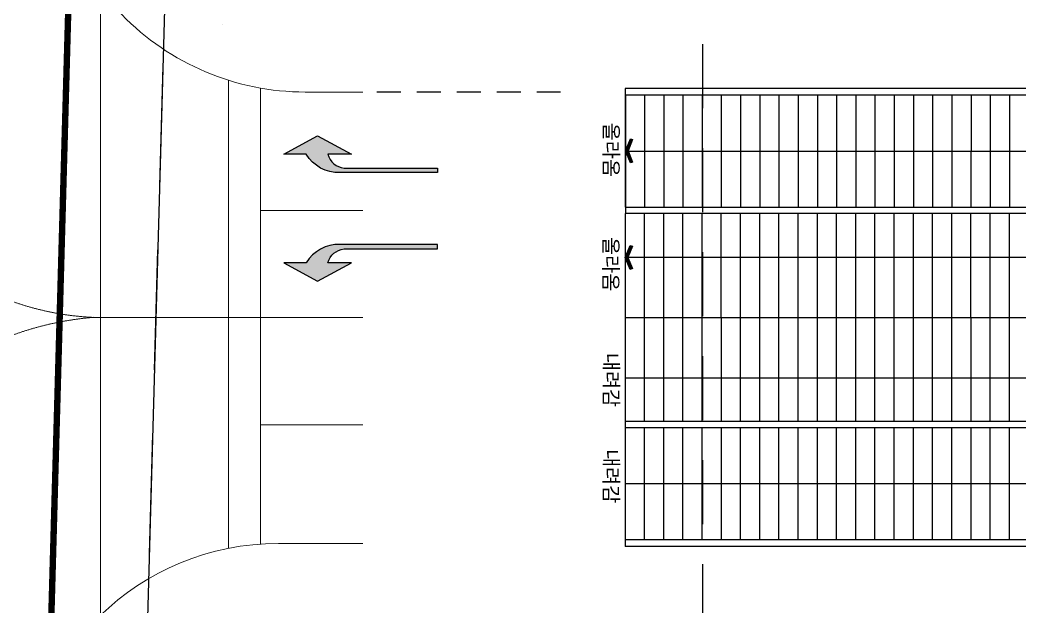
# Model space of a CAD drawing. Header units: millimetres. Extents: x 75184266 to 76346726, y -35850126 to -33679385.
# Drawn here: x 75292167 to 75323407, y -34941699 to -34923362 of the extents above; entities that cross this region are included whole.
import ezdxf
from ezdxf.enums import TextEntityAlignment as Align
from ezdxf.xclip import XClip

# ---------------------------------------------------------------- set-up
doc = ezdxf.new("R2010")
doc.units = ezdxf.units.MM
doc.header["$LTSCALE"] = 50
doc.header["$MEASUREMENT"] = 0
doc.header["$XCLIPFRAME"] = 2
for name, pattern in [('PHANTOM2', [1.25, 0.625, -0.125, 0.125, -0.125, 0.125, -0.125]), ('XR-B1$0$XR-지하3층$0$HID1', [2.3, 1.5, -0.8]), ('XR-B1$0$XR-지하3층$0$PHANTOM2', [1.25, 0.625, -0.125, 0.125, -0.125, 0.125, -0.125]), ('XR-지하3층$0$ANYANG1', [11.5, 6, -1, 1, -1.5, 1, -1]), ('XR-지하3층$0$H', [1.3, 0.8, -0.5]), ('XR-지하3층$0$HD', [2.5, 1.5, -1]), ('XR-지하3층$0$HID1', [2.3, 1.5, -0.8]), ('XR-지하3층$0$L2-2', [2.5, 1, -1.5]), ('XR-지하3층$0$PHANTOM2', [1.25, 0.625, -0.125, 0.125, -0.125, 0.125, -0.125])]:
    doc.linetypes.add(name, pattern=pattern)
doc.layers.get('0').update_dxf_attribs({"linetype": 'CONTINUOUS'})
for name, color, linetype in [('XR-B1$0$XR-지하3층$0$-L-land1', 6, 'CONTINUOUS'), ('XR-지하3층$0$-L-land1', 6, 'CONTINUOUS'), ('XR-지하3층$0$-노면표시', 1, 'CONTINUOUS')]:
    doc.layers.add(name, color=color, linetype=linetype)
for name, color, linetype, plot in [('XR-B1$0$XR-지하3층$0$DEFPOINT', 142, 'CONTINUOUS', False), ('XR-지하3층$0$DEFPOINT', 142, 'CONTINUOUS', False), ('건축', 8, 'CONTINUOUS', False)]:
    doc.layers.add(name, color=color, linetype=linetype, plot=plot)
for name, color, linetype, lineweight in [('XR-지하3층$0$$-길가장자리선', 7, 'CONTINUOUS', 0), ('XR-지하3층$0$$-중앙선', 7, 'CONTINUOUS', 0), ('XR-지하3층$0$$-차로분리', 7, 'CONTINUOUS', 0), ('XR-지하3층$0$0변경도로', 7, 'CONTINUOUS', 0)]:
    doc.layers.add(name, color=color, linetype=linetype, lineweight=lineweight)
doc.styles.add('XR-지하3층$0$유형1', font='')
doc.styles.get('XR-지하3층$0$유형1').set_extended_font_data('Malgun Gothic')

# ---------------------------------------------------------------- blocks, each defined once
blk = doc.blocks.new('XR-지하3층$0$ARROWX')
blk.add_lwpolyline([(-0.1999999999999993, -0.5), (-0.2928476690885251, -0.4628609323645893), (-0.1077032961426889, 0), (-0.2928476690885251, 0.4628609323645902), (-0.1999999999999993, 0.5), (9e-16, 0)], close=True)
for points in [[(-0.1999999999999993, 0.5), (-0.2928476690885251, 0.4628609323645902), (9e-16, 0), (-0.1077032961426889, 0)], [(9e-16, 0), (-0.1077032961426889, 0), (-0.1999999999999993, -0.5), (-0.2928476690885251, -0.4628609323645893)]]:
    blk.add_solid(points)
blk = doc.blocks.new('11111111')
at = {"layer": 'XR-B1$0$XR-지하3층$0$-L-land1', "color": 1, "linetype": 'XR-B1$0$XR-지하3층$0$PHANTOM2', "ltscale": 200, "true_color": 0xfb0404}
blk.add_lwpolyline([(77063561.88701761, -34333154.74310458), (77066586.912262, -34318154.71196312), (77066648.8733186, -34281009.31064907), (77069707.25992092, -34246009.27940077), (77069739.14662687, -34226893.53899501), (76980173.06058429, -34220244.05938804), (76854435.09474434, -34210909.1417132, -0.1151175517204741), (76806436.81857689, -34235823.70612603), (76800087.87281223, -34243549.68669841), (76796570.68292674, -34369509.72894417), (76803542.41830711, -34376678.78007863), (76934489.10874943, -34376677.43207789), (76959481.1305543, -34372677.17480049), (76989487.46666668, -34372676.86590682), (77004494.21153201, -34373676.7114222), (77052896.58925536, -34373675.43290749), (77063511.97362089, -34363077.62111759)], format="xyb", close=True, dxfattribs=at)
at = {"layer": 'XR-B1$0$XR-지하3층$0$DEFPOINT', "linetype": 'XR-B1$0$XR-지하3층$0$HID1', "ltscale": 50}
blk.add_lwpolyline([(77060562.3865408, -34332852.77893608), (77063587.4117851, -34317852.74779464), (77063649.0915344, -34280875.98906161), (77066707.47813912, -34245875.95778588), (77066734.49651918, -34229678.72687613), (76979950.948726, -34223235.82580981), (76855437.50763507, -34213991.81812898, -0.1104858335409522), (76808134.72725885, -34238482.72611994), (76803058.02412622, -34244660.52495894), (76799604.8857856, -34368326.70888389), (76804809.63777566, -34373678.76703338), (76934250.5197285, -34373677.43453383), (76959242.54153334, -34369677.17725643), (76989587.28019096, -34369676.86487915), (77004594.00090301, -34370676.70878529), (77051655.37123947, -34370675.46569234), (77060514.04813989, -34361831.45333574)], format="xyb", close=True, dxfattribs=at)
blk = doc.blocks.new('XR-지하3층$0$A$C33D12ECD')
at = {"layer": 'XR-지하3층$0$-노면표시'}
h = blk.add_hatch(color=0, dxfattribs=at)
edge = h.paths.add_edge_path()
edge.add_line((-2.087945177e-07, -6.79865479e-08), (-2.09260179e-07, 3.803094377566593))
edge.add_arc((1.502735466064706, 3.846708279363833), 1.503368445300125, 121.34045414731781, 181.662428903417, ccw=False)
edge.add_line((0.7208000427890511, 5.130722950678316), (0.7208000427890511, 5.999999932013452))
edge.add_line((0.7208000427890511, 5.999999932013452), (1.44080004276111, 4.67999993203557))
edge.add_line((1.44080004276111, 4.67999993203557), (0.7208000427890511, 3.359999931999481))
edge.add_line((0.7208000427890511, 3.359999931999481), (0.7208000427890511, 4.279563535179477))
edge.add_arc((0.8942707063816375, 3.583830494942941), 0.7170331473537509, 104.0003825609217, 174.9691937768473)
edge.add_line((0.1799997907910438, 3.646708102605771), (0.1799997912567051, -6.792834028601646e-08))
edge.add_line((0.1799997912567051, -6.79283403e-08), (-2.087945177031703e-07, -6.79865479e-08))
at = {"layer": 'XR-지하3층$0$-노면표시', "color": 0}
blk.add_lwpolyline([(-2.087945177e-07, -6.79865479e-08), (-2.09260179e-07, 3.803094377566593, -0.2694555061927728), (0.7208000427890511, 5.130722950678316), (0.7208000427890511, 5.999999932013452), (1.44080004276111, 4.67999993203557), (0.7208000427890511, 3.359999931999481), (0.7208000427890511, 4.279563535179477, 0.319952499279147), (0.1799997907910438, 3.646708102605771), (0.1799997912567051, -6.79283403e-08)], format="xyb", close=True, dxfattribs=at)
blk = doc.blocks.new('XR-지하3층$0$A$C723B38EE')
at = {"layer": 'XR-지하3층$0$$-길가장자리선', "color": 8}
for p, q in [((187.0022822338651, 262.1443628889974), (185.203948462411, 262.1443628889974)), ((184.3647361804178, 248.0443191265222), (187.0022822338651, 248.0443191265222))]:
    blk.add_line(p, q, dxfattribs=at)
for centre, radius, start, end in [((185.2039484624256, 270.1443628889974), 8, 178.4005141282879, 270), ((184.3647361804178, 240.0443191265221), 8.000000000005475, 90, 178.4014941864779)]:
    blk.add_arc(centre, radius, start, end, dxfattribs=at)
at = {"layer": 'XR-지하3층$0$$-중앙선', "color": 8}
blk.add_lwpolyline([(187.0022822338651, 255.1046347311713), (178.5935507287504, 255.1046347311713)], dxfattribs=at)
at = {"layer": 'XR-지하3층$0$$-차로분리', "color": 8, "linetype": 'XR-지하3층$0$L2-2', "ltscale": 30, "flags": 128}
for points in [[(170.2154991447751, 263.4401705545388, 0.3853734974877132), (178.5942510533932, 255.1024997972781, 33.15928212849435)], [(169.7964999352116, 246.7634185703646, -0.3519548336868403), (178.5942510533932, 255.1067696650644, -33.15928212849435)]]:
    blk.add_lwpolyline(points, format="xyb", dxfattribs=at)
at = {"layer": 'XR-지하3층$0$-L-land1', "color": 1, "linetype": 'XR-지하3층$0$PHANTOM2', "ltscale": 200, "true_color": 0xfb0404}
blk.add_lwpolyline([(442.6997332831525, 226.2024750476776), (445.7247585275326, 241.20250618914), (445.786719584139, 278.3479075031792), (448.8451061864616, 313.347938751489), (448.8769928924156, 332.4636791572484), (359.3109068498307, 339.1131587642158), (233.572941009872, 348.4480764390536, -0.1151175517204741), (185.5746648424247, 323.5335120262316), (179.22571907776, 315.807531453851), (175.7085291922849, 189.8474892080848), (182.6802645726566, 182.6784380736208), (313.6269550149736, 182.6797860743609), (338.6189768198383, 186.680043351771), (368.6253129322285, 186.6803522454356), (383.6320577975566, 185.680506730052), (432.034435520909, 185.6817852447639), (442.6498198864282, 196.2795970346633)], format="xyb", close=True, dxfattribs=at)
at = {"layer": 'XR-지하3층$0$0변경도로', "color": 8, "linetype": 'XR-지하3층$0$L2-2', "ltscale": 2.5}
for p, q in [((178.8089769320795, 245.8004931314063), (178.8089769320795, 265.3376655690008)), ((182.8089769320795, 247.8915870052952), (182.8089769320795, 262.5112697172371)), ((183.8089769320795, 248.0249915078384), (183.808976932065, 262.2669233030974))]:
    blk.add_line(p, q, dxfattribs=at)
at = {"layer": 'XR-지하3층$0$0변경도로', "color": 8, "linetype": 'XR-지하3층$0$L2-2', "ltscale": 2.5, "elevation": -1.330582671e-07}
blk.add_lwpolyline([(187.0022822338651, 258.4443191250321), (183.808976932065, 258.4443191250321)], dxfattribs=at)
blk.add_lwpolyline([(187.0022822338651, 258.4443191250321), (183.808976932065, 258.4443191250321)], dxfattribs=at)
at = {"layer": 'XR-지하3층$0$0변경도로', "color": 8, "linetype": 'XR-지하3층$0$L2-2', "ltscale": 2.5}
blk.add_lwpolyline([(187.0022822338651, 251.7443191257771), (183.8089769320795, 251.7443191257771)], dxfattribs=at)
at = {"layer": 'XR-지하3층$0$DEFPOINT', "linetype": 'XR-지하3층$0$HID1', "ltscale": 50}
blk.add_lwpolyline([(439.700232806339, 226.5044392161726), (442.7252580506318, 241.5044703576132), (442.7869377999448, 278.4812290906484), (445.8453244046539, 313.481260366374), (445.8723427847143, 329.6784912761213), (359.0887949915341, 336.1213923424511), (234.5753539006109, 345.3654000232709, -0.1104858335409522), (187.2725735243875, 320.8744920323152), (182.1958703917626, 314.696693193313), (178.7427320511342, 191.0305092683629), (183.9474840412004, 185.6784511188816), (313.3883659940329, 185.6797836184196), (338.3803877988685, 189.6800408958297), (368.7251264564984, 189.6803532730992), (383.731847168543, 188.6805093669682), (430.7932175050082, 188.68175245991), (439.651894405426, 197.5257648165134)], format="xyb", close=True, dxfattribs=at)
at = {"layer": 'XR-지하3층$0$-노면표시', "color": 8}
for p, xscale, yscale, zscale, rotation in [((189.333008325033, 259.6259827785179), 0.7999904672359768, 0.7999904672359768, 0.7999904672359768, 90.00120811527698), ((189.3330555745487, 257.3850903468192), -0.7999904672359742, 0.7999904672359742, 0.7999904672359744, 90.00120805578426)]:
    blk.add_blockref('XR-지하3층$0$A$C33D12ECD', p, dxfattribs=dict(at, xscale=xscale, yscale=yscale, zscale=zscale, rotation=rotation))

msp = doc.modelspace()

# ---------------------------------------------------------------- linework, layer by layer
at = {"layer": '건축', "linetype": 'XR-지하3층$0$H', "ltscale": 50}
msp.add_line((75313487.08850771, -34914361.79441633, -1.1303977034e-05), (75313487.08850774, -34942805.4103135, -1.1303977034e-05), dxfattribs=at)
at = {"layer": '건축', "ltscale": 0.5}
for p, q in [((75298484.35966344, -34923509.79954855), (75298484.35966344, -34923509.79954855)), ((75327181.50242276, -34925505.41031349, 0.001059436770876), (75311076.40120707, -34925505.41031351, 1.077123655e-07)), ((75311084.8530957, -34925698.7418877, -0.0001330571786309), (75311084.8530957, -34925498.82941049, -0.0001329507876894)), ((75327181.50242276, -34925705.41031349, 1.926784791e-07), (75311076.38110852, -34925705.4103135, 1.063909415e-07)), ((75311084.8530957, -34925698.7418877, -0.0001330571786309), (75311084.50137097, -34929198.7418877, -0.000133057200861)), ((75311084.72342236, -34929198.82941145, -0.0001330571786309), (75311084.72342236, -34929398.8294105, -0.0001330571786309)), ((75311076.24403752, -34929405.32276027, 1.0884647e-09), (75311075.59083346, -34935905.33283694, 1.0471802e-09)), ((75331170.2365578, -34929405.41031352), (75311076.00928524, -34929405.41031352)), ((75331135.78464223, -34930780.04540414), (75311076.1059341, -34930779.58503909, 1.4176951e-09)), ((75311075.91738501, -34932655.83026252, 1.0678192e-09), (75331181.20574404, -34932657.85069887)), ((75331132.4702978, -34934554.82955137), (75311075.72659464, -34934554.3779764, 1.2803148e-09)), ((75311075.56068562, -34936105.32276032), (75311075.20896088, -34939605.32276031)), ((75331169.64365038, -34935905.4103135), (75311076.251444, -34935905.4103135)), ((75311076.251444, -34935905.4103135), (75311076.251444, -34936105.41031352)), ((75331149.53648195, -34936105.41031352), (75311076.251444, -34936105.41031352)), ((75330488.08512814, -34937855.43019477, -1.9524628e-09), (75311075.38480541, -34937855.50025842, -1.4600656e-09)), ((75327180.90951534, -34939605.4103135, 1.411646862e-07), (75311076.25144398, -34939605.4103135, 1.064346583e-07)), ((75311076.25144398, -34939605.4103135, 1.064346583e-07), (75311076.25144398, -34939805.4103135, 1.064346583e-07)), ((75327180.90951534, -34939805.4103135, 0.0037934067148507), (75311076.25144398, -34939805.4103135, 1.064346583e-07))]:
    msp.add_line(p, q, dxfattribs=at)
at = {"layer": '건축', "linetype": 'XR-지하3층$0$HD', "ltscale": 10}
msp.add_line((75303314.34499383, -34925605.39568035, 1.063273445e-07), (75309053.49105747, -34925605.40649925, 1.063743659e-07), dxfattribs=at)
at = {"layer": '건축', "ltscale": 1000}
for p, q in [((75311076.38111733, -34925705.32279071), (75311076.02939259, -34929205.32279071)), ((75311676.3811143, -34925705.38308639), (75311676.02938958, -34929205.38308639)), ((75312276.3811113, -34925705.44338206), (75312276.02938655, -34929205.44338206)), ((75312876.38110825, -34925705.50367772), (75312876.02938353, -34929205.50367773)), ((75313476.38110523, -34925705.5639734), (75313476.0293805, -34929205.5639734)), ((75314076.3811022, -34925705.62426907), (75314076.02937748, -34929205.62426907)), ((75314676.3810992, -34925705.68456474), (75314676.02937445, -34929205.68456474)), ((75315276.38109615, -34925705.74486041), (75315276.02937143, -34929205.74486043)), ((75315876.38109313, -34925705.80515608), (75315876.0293684, -34929205.80515609)), ((75316476.3810901, -34925705.86545175), (75316476.02936538, -34929205.86545175)), ((75317076.3810871, -34925705.92574743), (75317076.02936235, -34929205.92574743)), ((75317676.38108405, -34925705.9860431), (75317676.02935933, -34929205.9860431)), ((75318276.38108103, -34925706.04633876), (75318276.02935632, -34929206.04633877)), ((75318876.381078, -34925706.10663445), (75318876.02935329, -34929206.10663445)), ((75319476.381075, -34925706.16693011), (75319476.02935025, -34929206.16693011)), ((75320076.38107197, -34925706.22722578), (75320076.02934723, -34929206.22722578)), ((75320676.38106893, -34925706.28752145), (75320676.02934422, -34929206.28752146)), ((75321276.3810659, -34925706.34781713), (75321276.02934119, -34929206.34781713)), ((75321876.3810629, -34925706.40811279), (75321876.02933815, -34929206.4081128)), ((75322476.38105987, -34925706.46840847), (75322476.02933513, -34929206.46840847)), ((75323076.38105683, -34925706.52870414), (75323076.02933212, -34929206.52870414)), ((75311676.68259265, -34935905.33283694), (75311676.02938958, -34929405.33278991)), ((75312276.6825957, -34935905.33283694), (75312276.02939273, -34929405.33392099)), ((75312876.68259875, -34935905.33283694), (75312876.0293959, -34929405.33505207)), ((75313476.68260176, -34935905.33283694), (75313476.02939898, -34929405.33618316)), ((75314076.68260477, -34935905.33283694), (75314076.02940214, -34929405.33731426)), ((75314676.68260784, -34935905.33283694), (75314676.02940533, -34929405.33844534)), ((75315276.68261085, -34935905.33283694), (75315276.02940837, -34929405.33957642)), ((75315876.68261388, -34935905.33283694), (75315876.02941158, -34929405.34070751)), ((75316476.68261692, -34935905.33283694), (75316476.02941471, -34929405.34183861)), ((75317076.68261991, -34935905.33283694), (75317076.02941781, -34929405.34296969)), ((75317676.68262297, -34935905.33283694), (75317676.029421, -34929405.34410078)), ((75318276.68262604, -34935905.33283694), (75318276.02942424, -34929405.34523186)), ((75318876.68262903, -34935905.33283694), (75318876.0294273, -34929405.34636296)), ((75319476.68263213, -34935905.33283694), (75319476.02943052, -34929405.34749405)), ((75320076.68263511, -34935905.33283694), (75320076.02943362, -34929405.34862514)), ((75320676.68263815, -34935905.33283694), (75320676.02943678, -34929405.34975623)), ((75321276.6826412, -34935905.33283694), (75321276.0294399, -34929405.35088732)), ((75321876.6826442, -34935905.33283694), (75321876.02944306, -34929405.3520184)), ((75322476.68264723, -34935905.33283694), (75322476.02944618, -34929405.35314949)), ((75323076.68265025, -34935905.33283694), (75323076.02944933, -34929405.35428058)), ((75311677.06446521, -34939605.32276031, -1.0020848e-09), (75311676.7127405, -34936105.32276032, -1.0243149e-09)), ((75312277.0644683, -34939605.32276031), (75312276.71274355, -34936105.32276032, -1.0113145e-09)), ((75312877.06447132, -34939605.32276031), (75312876.7127466, -34936105.32276032)), ((75313477.06447437, -34939605.32276031), (75313476.7127496, -34936105.32276032)), ((75314077.06447735, -34939605.32276031), (75314076.71275263, -34936105.32276032)), ((75314677.06448042, -34939605.32276031), (75314676.71275568, -34936105.32276032)), ((75315277.06448345, -34939605.32276031), (75315276.7127587, -34936105.32276032)), ((75315877.06448647, -34939605.32276031), (75315876.71276172, -34936105.32276032)), ((75316477.06448953, -34939605.32276031), (75316476.71276475, -34936105.32276032)), ((75317077.06449254, -34939605.32276031), (75317076.71276775, -34936105.32276032)), ((75317677.06449558, -34939605.32276031), (75317676.7127708, -34936105.32276032)), ((75318277.06449862, -34939605.32276031), (75318276.71277387, -34936105.32276032)), ((75318877.0645016, -34939605.32276031), (75318876.71277685, -34936105.32276032)), ((75319477.06450468, -34939605.32276031), (75319476.71277995, -34936105.32276032)), ((75320077.0645077, -34939605.32276031), (75320076.71278293, -34936105.32276032)), ((75320677.06451073, -34939605.32276031), (75320676.71278599, -34936105.32276032)), ((75321277.06451377, -34939605.32276031), (75321276.712789, -34936105.32276032)), ((75321877.06451674, -34939605.32276031), (75321876.71279202, -34936105.32276032)), ((75322477.06451981, -34939605.32276031), (75322476.71279506, -34936105.32276032)), ((75323077.06452283, -34939605.32276031), (75323076.71279812, -34936105.32276032))]:
    msp.add_line(p, q, dxfattribs=at)
at = {"layer": '건축', "linetype": 'PHANTOM2', "ltscale": 50, "const_width": 200}
msp.add_lwpolyline([(75558574.99327564, -34961553.73046778), (75561600.01852003, -34946553.69932632), (75561661.97957663, -34909408.29801228), (75564720.36617896, -34874408.26676397), (75564752.25288491, -34855292.52635821), (75475186.16684233, -34848643.04675125), (75349448.20100236, -34839308.12907641, -0.1151175517204741), (75301449.92483492, -34864222.69348923), (75295100.97907025, -34871948.67406161), (75291583.78918478, -34997908.71630737), (75298555.52456515, -35005077.76744184), (75429502.21500747, -35005076.4194411), (75454494.23681232, -35001076.16216369), (75484500.57292472, -35001075.85327002), (75499507.31779005, -35002075.69878541), (75547909.6955134, -35002074.4202707), (75558525.07987893, -34991476.6084808)], format="xyb", close=True, dxfattribs=at)
at = {"layer": '건축', "linetype": 'XR-지하3층$0$ANYANG1'}
msp.add_lwpolyline([(75558574.99327579, -34961553.73041229), (75561600.01852004, -34946553.69927083), (75561661.97957666, -34909408.29795679), (75564720.36617897, -34874408.26670849), (75564752.25288495, -34855292.52630273), (75475186.16684236, -34848643.04669575), (75349448.2010025, -34839308.12902091, -0.1151175517204741), (75301449.92483494, -34864222.69343373), (75295100.97907029, -34871948.67400612), (75291583.78918482, -34997908.71625188), (75298555.5245653, -35005077.76738634), (75429502.21500748, -35005076.41938562), (75454494.23681235, -35001076.16210819), (75484500.57292485, -35001075.85321454), (75499507.31779018, -35002075.69872991), (75547909.69551352, -35002074.42021521), (75558525.07987894, -34991476.60842531)], format="xyb", close=True, dxfattribs=at)
at = {"layer": '건축', "ltscale": 0.5}
for points in [[(75311076.20524617, -34927455.41031446), (75324053.48101662, -34927455.41031446, 0.1586261044618363), (75328614.72697821, -34925970.9937093)], [(75311076.0293838, -34929205.41031446), (75324053.48101662, -34929205.41031446, 0.1753683161507922), (75330132.85175213, -34927005.4960304)]]:
    msp.add_lwpolyline(points, format="xyb", dxfattribs=at)

# ---------------------------------------------------------------- block references
ref = msp.add_blockref('XR-지하3층$0$A$C723B38EE', (75115875.25999251, -35187756.20551546), dxfattribs=dict(at, xscale=999.9999999999998, yscale=999.9999999999998, zscale=999.9999999999998))
XClip(ref).set_block_clipping_path([(137.77984422676673, 119.99583575721772), (497.85118767648237, 396.6664658142836)])
at = {"layer": '건축'}
msp.add_blockref('11111111', (-1504986.893741921, -628398.9873077199), dxfattribs=at)
at = {"layer": '건축', "xscale": 756, "yscale": 756, "zscale": 756, "rotation": 179.9999999971767}
for p in [(75311084.98218998, -34927449.15214715, 1.0995783e-09), (75311076.1059416, -34930779.51054576, 1.0797366e-09)]:
    msp.add_blockref('XR-지하3층$0$ARROWX', p, dxfattribs=at)

# ---------------------------------------------------------------- texts
at = {"layer": '건축', "style": 'XR-지하3층$0$유형1', "text_generation_flag": 6}
for s, p in [('올라옴', (75310275.30930218, -34927417.83903977, -22527.19015232107)), ('올라옴', (75310264.56915188, -34930989.06784895, -22527.1901523223)), ('내려감', (75310278.66133615, -34934607.97045677, -22527.19015232244)), ('내려감', (75310276.93406105, -34937612.87479699, -22527.19015232531))]:
    msp.add_text(s, height=450.0000000000002, rotation=90, dxfattribs=at).set_placement(p, align=Align.BOTTOM_CENTER)

doc.saveas('drawing.dxf')
